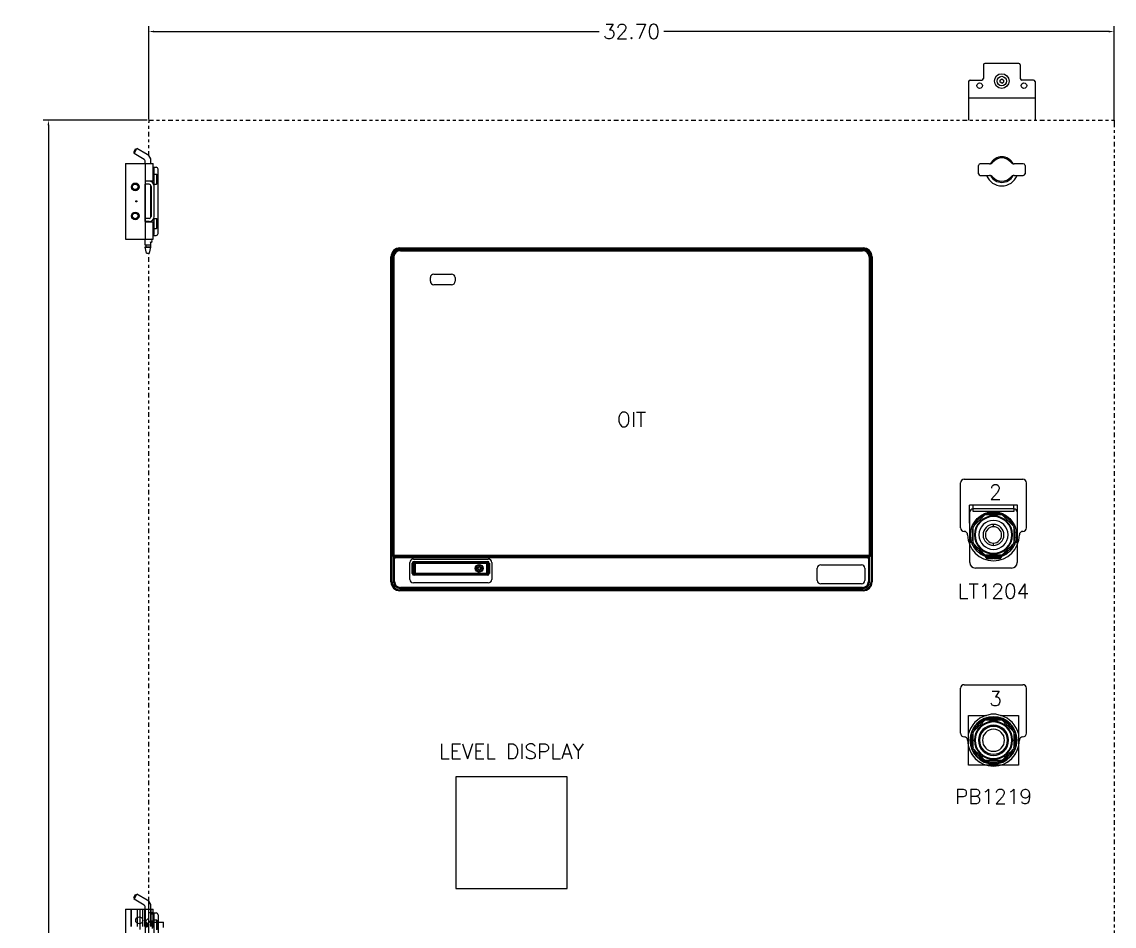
# Model space of a CAD drawing. Header units: inches. Extents: x -89 to 114, y 2 to 66.
# Drawn here: x 45.38 to 82.38, y 35.28 to 65.9 of the extents above; entities that cross this region are included whole.
import ezdxf
from ezdxf.enums import TextEntityAlignment as Align

# ---------------------------------------------------------------- set-up
doc = ezdxf.new("R2010")
doc.units = ezdxf.units.IN
doc.header["$LTSCALE"] = 0.25
doc.header["$MEASUREMENT"] = 0
doc.linetypes.add('HIDDEN2', pattern=[0.1875, 0.125, -0.0625])
doc.linetypes.add('PHANTOM2', pattern=[1.25, 0.625, -0.125, 0.125, -0.125, 0.125, -0.125])
for name, color, linetype in [('PNPG', 72, 'Continuous'), ('PSYMS', 7, 'Continuous'), ('PTAG', 150, 'Continuous')]:
    doc.layers.add(name, color=color, linetype=linetype)
doc.styles.get("Standard").update_dxf_attribs({"font": 'romans.shx'})
doc.styles.add('WD', font='romans.shx')
doc.dimstyles.get("Standard").update_dxf_attribs({"dimtxt": 0.18, "dimasz": 0.18, "dimexe": 0.18, "dimexo": 0.0625, "dimgap": 0.09, "dimtad": 0, "dimtih": 1, "dimtoh": 1, "dimdec": 4, "dimzin": 0, "dimdsep": 46, "dimtxsty": 'Standard', "dimcen": 0.09, "dimadec": 0, "dimazin": 0, "dimtfac": 1, "dimtdec": 4, "dimtofl": 0, "dimtmove": 0, "dimatfit": 3, "dimfxl": 1, "dimtolj": 1, "dimtzin": 0, "dimarcsym": 0})

# ---------------------------------------------------------------- blocks, each defined once
blk = doc.blocks.new('SCE-DF60EL36LP')
for p, q in [((29.067, 61.002), (29.067, 60.54)), ((30.267, 61.052), (29.117, 61.052)), ((30.317, 61.002), (30.317, 60.54)), ((28.567, 60.44), (28.567, 59.133)), ((28.617, 60.49), (29.017, 60.49)), ((29.632, 60.493), (29.692, 60.529)), ((29.632, 60.423), (29.632, 60.493)), ((29.692, 60.387), (29.632, 60.423)), ((29.692, 60.529), (29.752, 60.493)), ((29.692, 60.387), (29.752, 60.423)), ((29.752, 60.493), (29.752, 60.423)), ((30.767, 60.49), (30.367, 60.49)), ((30.817, 60.44), (30.817, 59.133)), ((30.817, 59.882), (28.567, 59.882)), ((33.498, 59.133), (33.498, 59.055)), ((0.282, 58.055), (0.341, 58.157)), ((0.296, 58.001), (0.394, 58.171)), ((0.341, 58.157), (0.394, 58.171)), ((0.739, 57.972), (0.394, 58.171)), ((0.282, 58.055), (0.296, 58.001)), ((0.641, 57.802), (0.296, 58.001)), ((0.67, 57.663), (0.67, 57.752)), ((0.866, 57.663), (0.866, 57.752)), ((0, 57.663), (0, 55.104)), ((0, 57.663), (0.94, 57.663)), ((0.669, 57.663), (0.669, 55.104)), ((0.94, 57.072), (0.94, 57.663)), ((0.94, 57.54), (1.046, 57.54)), ((0.94, 57.508), (0.977, 57.508)), ((0.977, 55.876), (0.977, 57.508)), ((1.108, 55.29), (1.108, 57.477)), ((28.905, 57.32), (28.905, 57.596)), ((29.27, 57.655), (28.964, 57.655)), ((30.421, 57.655), (30.115, 57.655)), ((30.48, 57.596), (30.48, 57.32)), ((0.94, 57.072), (0.669, 57.072)), ((0.803, 57.065), (0.669, 57.065)), ((0.67, 57.065), (0.67, 57.072)), ((0.866, 57.053), (0.866, 57.072)), ((0.873, 57.05), (0.873, 57.072)), ((0.977, 57.303), (1.057, 57.303)), ((1.057, 57.303), (1.057, 56.963)), ((1.067, 57.293), (1.057, 57.303)), ((1.057, 57.228), (1.067, 57.238)), ((1.057, 57.038), (1.067, 57.028)), ((1.067, 57.293), (1.067, 56.973)), ((1.067, 57.227), (1.108, 57.227)), ((1.067, 57.039), (1.108, 57.039)), ((28.964, 57.261), (29.27, 57.261)), ((30.115, 57.261), (30.421, 57.261)), ((0.803, 56.961), (0.669, 56.961)), ((0.67, 55.806), (0.67, 56.961)), ((0.866, 55.844), (0.866, 56.922)), ((0.873, 56.891), (0.873, 55.876)), ((0.977, 56.963), (1.057, 56.963)), ((1.067, 56.973), (1.057, 56.963)), ((0.803, 55.806), (0.669, 55.806)), ((0.803, 55.702), (0.669, 55.702)), ((0.669, 55.694), (0.94, 55.694)), ((0.67, 55.702), (0.67, 55.806)), ((0.866, 55.694), (0.866, 55.714)), ((0.873, 55.694), (0.873, 55.717)), ((0.94, 55.104), (0.94, 55.694)), ((0.977, 55.258), (0.977, 55.813)), ((0.977, 55.803), (1.057, 55.803)), ((1.057, 55.803), (1.057, 55.463)), ((1.067, 55.793), (1.057, 55.803)), ((1.057, 55.728), (1.067, 55.738)), ((1.067, 55.793), (1.067, 55.473)), ((1.067, 55.727), (1.108, 55.727)), ((1.067, 55.539), (1.108, 55.539)), ((0.94, 55.258), (0.977, 55.258)), ((0.94, 55.227), (1.046, 55.227)), ((0.977, 55.463), (1.057, 55.463)), ((1.067, 55.473), (1.057, 55.463)), ((0, 55.104), (0.94, 55.104)), ((0.67, 54.904), (0.67, 55.104)), ((0.866, 54.904), (0.67, 54.904)), ((0.67, 54.828), (0.67, 54.849)), ((0.67, 54.849), (0.866, 54.849)), ((0.721, 54.634), (0.67, 54.828)), ((0.67, 54.828), (0.866, 54.828)), ((0.689, 54.904), (0.689, 54.849)), ((0.814, 54.634), (0.866, 54.828)), ((0.846, 54.904), (0.846, 54.849)), ((0.85, 55.01), (0.853, 55.004)), ((0.862, 54.988), (0.861, 54.989)), ((0.863, 54.986), (0.862, 54.988)), ((0.865, 54.984), (0.863, 54.986)), ((0.865, 54.984), (0.866, 54.983)), ((0.866, 54.983), (0.865, 54.984)), ((0.866, 54.982), (0.866, 54.983)), ((0.866, 54.983), (0.866, 54.982)), ((0.866, 54.904), (0.866, 54.982)), ((0.866, 54.828), (0.866, 54.849)), ((0.721, 54.634), (0.814, 54.634)), ((0.282, 32.805), (0.341, 32.907)), ((0.282, 32.805), (0.296, 32.751)), ((0.296, 32.751), (0.394, 32.921)), ((0.641, 32.552), (0.296, 32.751)), ((0.341, 32.907), (0.394, 32.921)), ((0.739, 32.722), (0.394, 32.921)), ((0.796, 29.384), (0.796, 32.677)), ((0, 32.413), (0, 29.854)), ((0, 32.413), (0.94, 32.413)), ((0.185, 32.413), (0.185, 31.822)), ((0.202, 32.413), (0.202, 31.822)), ((0.396, 32.413), (0.396, 31.822)), ((0.493, 32.413), (0.493, 31.726)), ((0.596, 31.822), (0.596, 32.413)), ((0.665, 32.403), (0.655, 32.413)), ((0.665, 31.822), (0.665, 32.403)), ((0.871, 32.403), (0.665, 32.403)), ((0.669, 32.413), (0.669, 29.854)), ((0.67, 32.413), (0.67, 32.502)), ((0.67, 31.822), (0.67, 32.413)), ((0.94, 32.29), (0.796, 32.29)), ((0.866, 32.413), (0.866, 32.502)), ((0.866, 31.822), (0.866, 32.413)), ((0.871, 32.403), (0.881, 32.413)), ((0.871, 31.822), (0.871, 32.403)), ((0.873, 32.258), (0.94, 32.258)), ((0.94, 31.822), (0.94, 32.413)), ((0.94, 32.29), (1.046, 32.29)), ((0.94, 32.258), (0.977, 32.258)), ((0.977, 30.626), (0.977, 32.258)), ((1.108, 32.227), (1.108, 30.04)), ((0.682, 31.918), (0.667, 31.918)), ((0.682, 31.848), (0.667, 31.848)), ((0.682, 31.952), (0.672, 31.952)), ((0.682, 31.899), (0.672, 31.899)), ((0.682, 31.868), (0.672, 31.868)), ((0.683, 31.983), (0.682, 31.982)), ((0.682, 31.983), (0.683, 31.983)), ((0.682, 31.982), (0.682, 31.899)), ((0.683, 31.899), (0.682, 31.899)), ((0.682, 31.899), (0.705, 31.897)), ((0.682, 31.868), (0.705, 31.87)), ((0.682, 31.868), (0.682, 31.785)), ((0.682, 31.868), (0.683, 31.868)), ((0.704, 31.87), (0.726, 31.872)), ((0.726, 31.872), (0.747, 31.875)), ((0.747, 31.875), (0.767, 31.877)), ((0.796, 32.07), (0.749, 32.07)), ((0.767, 31.877), (0.787, 31.88)), ((0.767, 31.877), (0.787, 31.88)), ((0.787, 31.903), (0.806, 31.883)), ((0.787, 31.886), (0.806, 31.883)), ((0.787, 31.886), (0.806, 31.883)), ((0.787, 31.864), (0.806, 31.883)), ((0.787, 31.88), (0.806, 31.883)), ((0.787, 31.88), (0.806, 31.883)), ((0.873, 31.992), (0.796, 31.992)), ((0.824, 31.977), (1.067, 31.977)), ((0.977, 32.008), (0.873, 32.008)), ((0.924, 31.759), (0.924, 32.008)), ((0.924, 32.008), (0.977, 32.008)), ((0.933, 31.978), (0.924, 31.988)), ((0.933, 31.978), (0.933, 31.788)), ((0.933, 31.978), (1.057, 31.978)), ((0.977, 32.053), (1.057, 32.053)), ((1.057, 32.053), (1.057, 31.713)), ((1.067, 32.043), (1.057, 32.053)), ((1.057, 31.978), (1.067, 31.988)), ((1.067, 32.043), (1.067, 31.723)), ((1.067, 31.977), (1.108, 31.977)), ((1.108, 31.977), (1.285, 31.977)), ((1.285, 31.977), (1.285, 31.789)), ((1.295, 31.967), (1.285, 31.977)), ((1.295, 31.799), (1.295, 31.967))]:
    blk.add_line(p, q)
at = {"linetype": 'PHANTOM2'}
for p, q in [((0.796, 59.133), (0.796, 59.055)), ((0.796, 59.133), (33.498, 59.133)), ((0.796, 57.927), (0.796, 59.055)), ((33.498, 59.055), (33.498, 3.211)), ((0.796, 32.677), (0.796, 54.634))]:
    blk.add_line(p, q, dxfattribs=at)
for points in [[(0.67, 57.074), (0.671, 57.069), (0.672, 57.065)], [(0.856, 54.998), (0.853, 55.004), (0.85, 55.01)], [(0.861, 54.989), (0.859, 54.993), (0.856, 54.998)], [(0.669, 31.939), (0.669, 31.935), (0.668, 31.93), (0.668, 31.926), (0.667, 31.922), (0.667, 31.918)], [(0.667, 31.918), (0.668, 31.915), (0.668, 31.912), (0.669, 31.909)], [(0.67, 31.861), (0.669, 31.858), (0.668, 31.855), (0.668, 31.852), (0.667, 31.848)], [(0.667, 31.848), (0.667, 31.844), (0.668, 31.84), (0.668, 31.836), (0.669, 31.832)], [(0.672, 31.952), (0.671, 31.947), (0.67, 31.943), (0.669, 31.939)], [(0.669, 31.909), (0.67, 31.905), (0.671, 31.902), (0.672, 31.899)], [(0.672, 31.868), (0.671, 31.865), (0.67, 31.861)], [(0.682, 31.952), (0.704, 31.942), (0.726, 31.932), (0.747, 31.921), (0.767, 31.909), (0.787, 31.897), (0.806, 31.883)], [(0.682, 31.918), (0.704, 31.913), (0.726, 31.908), (0.747, 31.903), (0.767, 31.897), (0.787, 31.89), (0.806, 31.883)], [(0.683, 31.899), (0.682, 31.894), (0.682, 31.889), (0.682, 31.883), (0.682, 31.878), (0.682, 31.873), (0.683, 31.868)], [(0.682, 31.815), (0.704, 31.824), (0.726, 31.835), (0.747, 31.846), (0.767, 31.857), (0.787, 31.87), (0.806, 31.883)], [(0.682, 31.848), (0.704, 31.853), (0.726, 31.858), (0.747, 31.864), (0.767, 31.87), (0.787, 31.877), (0.806, 31.883)], [(0.683, 31.983), (0.705, 31.969), (0.726, 31.954), (0.747, 31.938), (0.767, 31.921), (0.787, 31.903)], [(0.704, 31.897), (0.726, 31.894), (0.747, 31.892), (0.767, 31.889), (0.787, 31.886)], [(0.726, 31.894), (0.747, 31.892), (0.767, 31.889), (0.787, 31.886)], [(0.726, 31.813), (0.747, 31.829), (0.767, 31.846), (0.787, 31.864)]]:
    blk.add_lwpolyline(points)
for centre, radius in [((29.692, 60.458), 0.248), ((28.942, 60.302), 0.094), ((29.692, 60.458), 0.16), ((29.692, 60.458), 0.16), ((30.442, 60.302), 0.094), ((0.334, 56.875), 0.13), ((0.334, 56.875), 0.127), ((0.334, 56.875), 0.102), ((0.334, 56.875), 0.095), ((0.374, 56.383), 0.02), ((0.334, 55.891), 0.13), ((0.334, 55.891), 0.127), ((0.334, 55.891), 0.102), ((0.334, 55.891), 0.095), ((0.469, 32.033), 0.12)]:
    blk.add_circle(centre, radius)
for centre, radius, start, end in [((29.117, 61.002), 0.05, 90, 180), ((30.267, 61.002), 0.05, 0, 90), ((28.617, 60.44), 0.05, 90, 180), ((29.017, 60.54), 0.05, 270, 0), ((30.367, 60.54), 0.05, 180, 270), ((30.767, 60.44), 0.05, 0, 90), ((0.612, 57.752), 0.058, 0, 60), ((0.612, 57.752), 0.254, 0, 60), ((29.693, 57.458), 0.433, 27.8152, 152.1845), ((29.693, 57.458), 0.394, 40.0052, 139.9948), ((1.046, 57.477), 0.0625, 0, 90), ((28.964, 57.596), 0.0591, 90, 180), ((29.27, 57.812), 0.157, 270, 319.9948), ((30.115, 57.812), 0.157, 220.0052, 270), ((30.421, 57.596), 0.0591, 0, 90), ((0.803, 56.891), 0.174, 0, 90), ((28.964, 57.32), 0.0591, 180, 270), ((29.693, 57.458), 0.551, 200.9367, 339.0633), ((29.27, 57.103), 0.157, 40.0052, 90), ((29.693, 57.458), 0.433, 207.8152, 332.1845), ((29.693, 57.458), 0.394, 220.0052, 319.9948), ((30.115, 57.103), 0.157, 90, 139.9948), ((30.421, 57.32), 0.0591, 270, 360), ((0.803, 56.891), 0.07, 0, 90), ((0.803, 55.876), 0.174, 270, 0), ((0.803, 55.876), 0.07, 270, 0), ((1.046, 55.29), 0.0625, 270, 0), ((0.843, 55.044), 0.0625, 290.5233, 69.4767), ((0.612, 32.502), 0.254, 0, 60), ((0.612, 32.502), 0.058, 0, 60), ((1.046, 32.227), 0.0625, 0, 90), ((0.924, 31.883), 0.261, 157.9106, 164.8059), ((0.924, 31.883), 0.262, 136.4862, 157.6643), ((0.749, 32.05), 0.02, 90, 136.4862), ((0.824, 32.006), 0.0282, 180, 270)]:
    blk.add_arc(centre, radius, start, end)
blk = doc.blocks.new('RIA452')
blk.add_lwpolyline([(0, 0), (3.78, 0), (3.78, 3.78), (0, 3.78)], close=True)
blk = doc.blocks.new('HMIDT752')
at = {"color": 7, "linetype": 'Continuous'}
for p, q in [((0.3, 11.577), (0.3, 11.612)), ((0.3, 11.612), (15.997, 11.612)), ((15.997, 11.589), (0.3, 11.589)), ((0.3, 11.577), (15.997, 11.577)), ((0.3, 11.548), (0.3, 11.556)), ((15.997, 11.556), (0.3, 11.556)), ((0.3, 11.548), (15.997, 11.548)), ((0.318, 11.53), (0.318, 11.519)), ((0.318, 11.53), (15.979, 11.53)), ((0.318, 11.519), (15.979, 11.519)), ((15.979, 11.53), (15.979, 11.519)), ((15.997, 11.612), (15.997, 11.577)), ((15.997, 11.556), (15.997, 11.548)), ((0, 0.3), (0, 11.312)), ((0, 11.312), (0.035, 11.312)), ((0.023, 11.312), (0.023, 0.3)), ((0.035, 0.3), (0.035, 11.312)), ((0.056, 11.312), (0.056, 1.205)), ((0.056, 11.312), (0.064, 11.312)), ((0.064, 1.206), (0.064, 11.312)), ((0.082, 1.223), (0.082, 11.294)), ((0.082, 11.294), (0.093, 11.294)), ((0.093, 11.294), (0.093, 1.223)), ((16.215, 11.294), (16.204, 11.294)), ((16.204, 11.294), (16.204, 1.223)), ((16.215, 11.294), (16.215, 1.223)), ((16.233, 11.312), (16.241, 11.312)), ((16.233, 11.312), (16.233, 1.206)), ((16.241, 1.206), (16.241, 11.312)), ((16.262, 11.312), (16.297, 11.312)), ((16.262, 11.312), (16.262, 0.3)), ((16.274, 0.3), (16.274, 11.312)), ((16.297, 11.312), (16.297, 0.3)), ((1.334, 10.483), (1.334, 10.609)), ((1.452, 10.727), (2.054, 10.727)), ((2.054, 10.365), (1.452, 10.365)), ((2.172, 10.609), (2.172, 10.483)), ((0.064, 1.206), (0.056, 1.206)), ((0.093, 1.223), (0.082, 1.223)), ((0.082, 1.127), (0.093, 1.127)), ((0.082, 1.127), (0.082, 0.3)), ((0.093, 0.3), (0.093, 1.127)), ((0.108, 1.166), (16.194, 1.166)), ((16.176, 1.196), (0.121, 1.196)), ((0.121, 1.196), (0.121, 1.184)), ((16.176, 1.184), (0.121, 1.184)), ((0.121, 1.154), (0.121, 1.166)), ((0.121, 1.154), (16.176, 1.154)), ((0.162, 1.129), (16.135, 1.129)), ((16.176, 1.184), (16.176, 1.196)), ((16.176, 1.166), (16.176, 1.154)), ((16.204, 1.223), (16.215, 1.223)), ((16.204, 1.127), (16.215, 1.127)), ((16.204, 1.127), (16.204, 0.3)), ((16.215, 0.3), (16.215, 1.127)), ((16.241, 1.206), (16.233, 1.206)), ((0.123, 0.314), (0.123, 1.089)), ((0.639, 0.387), (0.639, 0.958)), ((0.721, 0.585), (0.721, 0.936)), ((0.755, 0.92), (0.747, 0.92)), ((0.747, 0.601), (0.747, 0.92)), ((0.755, 0.601), (0.755, 0.92)), ((0.757, 1.076), (3.296, 1.076)), ((0.78, 0.995), (3.272, 0.995)), ((0.803, 0.967), (0.783, 0.963)), ((0.786, 0.916), (0.786, 0.605)), ((0.803, 0.975), (3.227, 0.975)), ((0.803, 0.967), (0.803, 0.975)), ((0.803, 0.967), (3.227, 0.967)), ((0.825, 0.956), (3.235, 0.956)), ((0.825, 0.566), (0.825, 0.956)), ((3.235, 0.92), (0.825, 0.92)), ((2.871, 0.78), (2.967, 0.78)), ((2.967, 0.741), (2.871, 0.741)), ((2.928, 0.78), (2.928, 0.741)), ((2.967, 0.82), (3.007, 0.82)), ((2.967, 0.78), (2.967, 0.82)), ((2.967, 0.702), (2.967, 0.741)), ((3.007, 0.82), (3.007, 0.78)), ((3.007, 0.78), (3.104, 0.78)), ((3.104, 0.741), (3.007, 0.741)), ((3.007, 0.741), (3.007, 0.702)), ((3.046, 0.741), (3.046, 0.78)), ((3.227, 0.975), (3.227, 0.967)), ((3.227, 0.967), (3.261, 0.962)), ((3.235, 0.956), (3.235, 0.92)), ((3.239, 0.916), (3.239, 0.605)), ((3.253, 0.916), (3.244, 0.916)), ((3.305, 0.92), (3.261, 0.92)), ((3.272, 0.605), (3.272, 0.916)), ((3.3, 0.92), (3.3, 0.601)), ((3.305, 0.92), (3.305, 0.601)), ((3.332, 0.936), (3.332, 0.585)), ((3.414, 0.958), (3.414, 0.387)), ((14.442, 0.353), (14.442, 0.763)), ((14.56, 0.881), (15.938, 0.881)), ((16.056, 0.763), (16.056, 0.353)), ((16.174, 1.089), (16.174, 0.314)), ((0.755, 0.601), (0.747, 0.601)), ((3.272, 0.526), (0.78, 0.526)), ((0.803, 0.554), (3.227, 0.554)), ((0.803, 0.546), (0.803, 0.554)), ((3.227, 0.546), (0.803, 0.546)), ((0.825, 0.601), (3.235, 0.601)), ((3.235, 0.566), (0.825, 0.566)), ((3.007, 0.702), (2.967, 0.702)), ((3.227, 0.554), (3.227, 0.546)), ((3.235, 0.601), (3.235, 0.566)), ((3.305, 0.601), (3.26, 0.601)), ((0.035, 0.3), (0, 0.3)), ((0.093, 0.3), (0.082, 0.3)), ((15.997, 0.093), (0.3, 0.093)), ((0.3, 0.082), (0.3, 0.093)), ((0.3, 0.082), (15.997, 0.082)), ((15.997, 0.035), (0.3, 0.035)), ((0.3, 0), (0.3, 0.035)), ((0.3, 0.023), (15.997, 0.023)), ((15.997, 0), (0.3, 0)), ((15.977, 0.117), (0.32, 0.117)), ((3.296, 0.269), (0.757, 0.269)), ((15.938, 0.235), (14.56, 0.235)), ((15.997, 0.093), (15.997, 0.082)), ((15.997, 0.035), (15.997, 0)), ((16.215, 0.3), (16.204, 0.3)), ((16.297, 0.3), (16.262, 0.3))]:
    blk.add_line(p, q, dxfattribs=at)
for points in [[(3.256, 0.95), (3.257, 0.949), (3.259, 0.948), (3.26, 0.946)], [(3.26, 0.575), (3.259, 0.574), (3.257, 0.573), (3.256, 0.572)]]:
    blk.add_lwpolyline(points, dxfattribs=at)
blk.add_circle((2.987, 0.761), 0.13, dxfattribs=at)
for centre, radius, start, end in [((0.3, 11.312), 0.3, 90, 180), ((0.3, 11.312), 0.277, 90, 180), ((0.3, 11.312), 0.265, 90, 180), ((0.3, 11.312), 0.244, 90, 180), ((0.3, 11.312), 0.236, 90, 180), ((0.318, 11.294), 0.236, 90, 180), ((0.318, 11.294), 0.224, 90, 180), ((15.979, 11.294), 0.236, 0, 90), ((15.979, 11.294), 0.224, 0, 90), ((15.997, 11.312), 0.3, 0, 90), ((15.997, 11.312), 0.277, 0, 90), ((15.997, 11.312), 0.265, 0, 90), ((15.997, 11.312), 0.244, 0, 90), ((15.997, 11.312), 0.236, 0, 90), ((1.452, 10.609), 0.118, 90, 180), ((1.452, 10.483), 0.118, 180, 270), ((2.054, 10.609), 0.118, 0, 90), ((2.054, 10.483), 0.118, 270, 0), ((0.103, 1.206), 0.0394, 180, 279.4948), ((0.121, 1.223), 0.0394, 180, 270), ((0.121, 1.127), 0.0394, 90, 180), ((0.121, 1.223), 0.0276, 180, 270), ((0.121, 1.127), 0.0276, 90, 180), ((0.162, 1.089), 0.0394, 90, 180), ((16.135, 1.089), 0.0394, 0, 90), ((16.176, 1.223), 0.0394, 270, 0), ((16.176, 1.223), 0.0276, 270, 0), ((16.176, 1.127), 0.0394, 0, 90), ((16.176, 1.127), 0.0276, 0, 90), ((16.194, 1.206), 0.0394, 270, 0), ((16.194, 1.206), 0.0472, 276.6989, 360), ((0.757, 0.958), 0.118, 90, 180), ((0.78, 0.936), 0.0591, 90, 180), ((2.987, 0.761), 0.118, 189.5941, 183.1981), ((2.987, 0.761), 0.0984, 11.537, 168.439), ((2.987, 0.761), 0.0984, 191.537, 348.439), ((3.235, 0.916), 0.0394, 58.0013, 90), ((3.235, 0.916), 0.00394, 359.9678, 90), ((3.258, -2.499), 3.416, 89.7683, 90.0906), ((3.272, 0.936), 0.0591, 0, 90), ((3.296, 0.958), 0.118, 0, 90), ((14.56, 0.763), 0.118, 90, 180), ((15.938, 0.763), 0.118, 0, 90), ((0.757, 0.387), 0.118, 180, 270), ((0.78, 0.585), 0.0591, 180, 270), ((0.823, 0.974), 0.372, 268.047, 269.8976), ((0.979, 0.582), 0.156, 175.6286, 178.0306), ((3.235, 0.605), 0.00394, 270, 0.0322), ((3.235, 0.605), 0.0394, 270, 301.9987), ((3.272, 0.585), 0.0591, 270, 0), ((3.296, 0.387), 0.118, 270, 0), ((3.268, 0.601), 0.0312, 346.4346, 0.0263), ((0.3, 0.3), 0.3, 180, 270), ((0.3, 0.3), 0.277, 180, 270), ((0.3, 0.3), 0.265, 180, 270), ((0.3, 0.3), 0.219, 180, 270), ((0.3, 0.3), 0.207, 180, 270), ((0.32, 0.314), 0.197, 180, 270), ((14.56, 0.353), 0.118, 180, 270), ((15.938, 0.353), 0.118, 270, 0), ((15.977, 0.314), 0.197, 270, 0), ((15.997, 0.3), 0.3, 270, 0), ((15.997, 0.3), 0.277, 270, 0), ((15.997, 0.3), 0.265, 270, 0), ((15.997, 0.3), 0.219, 270, 0), ((15.997, 0.3), 0.207, 270, 0)]:
    blk.add_arc(centre, radius, start, end, dxfattribs=at)
for points in [[(0.062, 1.183), (0.058, 1.19), (0.056, 1.198), (0.056, 1.205)], [(0.098, 1.159), (0.083, 1.16), (0.068, 1.17), (0.062, 1.183)], [(0.747, 0.92), (0.748, 0.934), (0.754, 0.949), (0.764, 0.959)], [(0.77, 0.953), (0.761, 0.945), (0.755, 0.932), (0.755, 0.92)], [(0.762, 0.92), (0.762, 0.932), (0.767, 0.945), (0.776, 0.953)], [(0.764, 0.959), (0.771, 0.966), (0.78, 0.971), (0.79, 0.974)], [(0.776, 0.953), (0.781, 0.958), (0.787, 0.962), (0.793, 0.965)], [(0.8, 0.946), (0.791, 0.939), (0.786, 0.927), (0.786, 0.916)], [(0.822, 0.92), (0.813, 0.92), (0.804, 0.92), (0.795, 0.919)], [(0.825, 0.956), (0.816, 0.956), (0.807, 0.952), (0.8, 0.946)], [(3.27, 0.966), (3.257, 0.972), (3.242, 0.975), (3.227, 0.975)], [(3.26, 0.946), (3.267, 0.94), (3.273, 0.928), (3.268, 0.92)], [(3.261, 0.962), (3.27, 0.959), (3.278, 0.954), (3.285, 0.948)], [(3.305, 0.92), (3.305, 0.939), (3.288, 0.958), (3.27, 0.966)], [(3.285, 0.948), (3.293, 0.941), (3.3, 0.931), (3.3, 0.92)], [(0.773, 0.554), (0.763, 0.561), (0.75, 0.571), (0.75, 0.583)], [(0.755, 0.601), (0.755, 0.591), (0.757, 0.577), (0.766, 0.571)], [(0.776, 0.568), (0.767, 0.576), (0.762, 0.589), (0.762, 0.601)], [(0.809, 0.554), (0.797, 0.554), (0.784, 0.559), (0.776, 0.568)], [(0.803, 0.546), (0.793, 0.546), (0.781, 0.548), (0.776, 0.556)], [(0.778, 0.561), (0.785, 0.556), (0.794, 0.554), (0.803, 0.554)], [(0.786, 0.605), (0.786, 0.594), (0.791, 0.582), (0.8, 0.575)], [(3.227, 0.554), (3.235, 0.554), (3.243, 0.555), (3.251, 0.557)], [(3.262, 0.552), (3.251, 0.548), (3.239, 0.546), (3.227, 0.546)], [(3.251, 0.557), (3.271, 0.561), (3.294, 0.574), (3.299, 0.594)], [(3.272, 0.605), (3.272, 0.596), (3.27, 0.58), (3.261, 0.581)], [(3.305, 0.601), (3.305, 0.579), (3.283, 0.559), (3.262, 0.552)]]:
    blk.add_open_spline(points, degree=3, dxfattribs=at)
for points, knots in [([(0.783, 0.963), (0.781, 0.962), (0.776, 0.959), (0.772, 0.955), (0.77, 0.953)], [0, 0, 0, 0, 0.499153, 1, 1, 1, 1]), ([(0.795, 0.919), (0.793, 0.919), (0.791, 0.919), (0.786, 0.917), (0.786, 0.916)], [0, 0, 0, 0, 0.766518, 1, 1, 1, 1]), ([(0.79, 0.974), (0.792, 0.974), (0.796, 0.975), (0.8, 0.975), (0.803, 0.975)], [0, 0, 0, 0, 0.500787, 1, 1, 1, 1]), ([(0.825, 0.956), (0.824, 0.956), (0.824, 0.946), (0.823, 0.943), (0.822, 0.938)], [0, 0, 0, 0, 0.285322, 1, 1, 1, 1]), ([(0.822, 0.938), (0.822, 0.935), (0.822, 0.929), (0.822, 0.923), (0.822, 0.92)], [0, 0, 0, 0, 0.483735, 1, 1, 1, 1]), ([(0.75, 0.583), (0.75, 0.585), (0.751, 0.59), (0.754, 0.594), (0.755, 0.596)], [0, 0, 0, 0, 0.45883, 1, 1, 1, 1]), ([(0.766, 0.571), (0.767, 0.571), (0.771, 0.569), (0.775, 0.569), (0.777, 0.569)], [0, 0, 0, 0, 0.458581, 1, 1, 1, 1]), ([(0.786, 0.605), (0.786, 0.605), (0.791, 0.602), (0.793, 0.603), (0.795, 0.602)], [0, 0, 0, 0, 0.233514, 1, 1, 1, 1]), ([(0.795, 0.602), (0.797, 0.602), (0.802, 0.602), (0.807, 0.602), (0.81, 0.601)], [0, 0, 0, 0, 0.458056, 1, 1, 1, 1]), ([(0.8, 0.575), (0.802, 0.573), (0.806, 0.57), (0.811, 0.568), (0.814, 0.567)], [0, 0, 0, 0, 0.500775, 1, 1, 1, 1]), ([(0.814, 0.567), (0.816, 0.567), (0.819, 0.566), (0.823, 0.566), (0.825, 0.566)], [0, 0, 0, 0, 0.502238, 1, 1, 1, 1]), ([(0.825, 0.566), (0.823, 0.566), (0.823, 0.577), (0.822, 0.582), (0.822, 0.587)], [0, 0, 0, 0, 0.258461, 1, 1, 1, 1]), ([(3.239, 0.605), (3.246, 0.605), (3.255, 0.605), (3.263, 0.605), (3.264, 0.605)], [0, 0, 0, 0, 0.838116, 1, 1, 1, 1])]:
    blk.add_open_spline(points, degree=3, knots=knots, dxfattribs=at)
blk = doc.blocks.new('9001SKR1B')
at = {"color": 7, "linetype": 'Continuous', "lineweight": 25}
for p, q in [((-0.844, -0.844), (-0.844, 0.844)), ((-0.844, 0.844), (-0.232, 0.844)), ((-0.256, 0.837), (-0.063, 0.896)), ((-0.063, 0.896), (0.063, 0.896)), ((0.063, 0.896), (0.256, 0.837)), ((0.232, 0.844), (0.844, 0.844)), ((0.844, 0.844), (0.844, -0.844)), ((0.121, 0.725), (-0.121, 0.725)), ((0, 0.645), (0, 0.63)), ((-0.75, 0.219), (-0.75, -0.219)), ((-0.725, 0.121), (-0.725, -0.121)), ((-0.688, 0), (-0.645, 0)), ((0.645, 0), (0.688, 0)), ((0.725, -0.121), (0.725, 0.121)), ((0.75, -0.219), (0.75, 0.219)), ((-0.63, 0), (-0.62, 0)), ((0.62, 0), (0.63, 0)), ((0, -0.63), (0, -0.645)), ((0.844, -0.844), (-0.844, -0.844))]:
    blk.add_line(p, q, dxfattribs=at)
blk.add_circle((0, 0), 0.781)
for radius, start, end in [(0.875, 107.0346, 164.703), (0.799, 0, 180), (0.875, 15.297, 72.9654), (0.735, 114.2887, 155.7113), (0.645, 0, 270), (0.645, 90, 0), (0.63, 0, 180), (0.62, 0, 180), (0.512, 0, 180), (0.472, 0, 180), (0.374, 0, 180), (0.735, 99.4621, 110.7113), (0.735, 69.2887, 80.5379), (0.735, 24.2887, 65.7113), (0.799, 180, 0), (0.735, 159.2887, 170.5379), (0.472, 180, 0), (0.735, 9.4621, 20.7113), (0.875, 195.297, 254.703), (0.735, 189.4621, 200.7113), (0.735, 204.2887, 245.7113), (0.63, 180, 0), (0.62, 180, 0), (0.512, 180, 0), (0.374, 180, 0), (0.875, 285.297, 344.703), (0.735, 294.2887, 335.7113), (0.735, 339.2887, 350.5379), (0.735, 249.2887, 290.7113)]:
    blk.add_arc((0, 0), radius, start, end, dxfattribs=at)
for points, knots in [([(-0.688, 0.285), (-0.651, 0.321), (-0.617, 0.355), (-0.551, 0.422), (-0.518, 0.454), (-0.454, 0.518), (-0.422, 0.551), (-0.355, 0.617), (-0.321, 0.651), (-0.285, 0.688)], [0, 0, 0, 0, 0.25, 0.25, 0.5, 0.5, 0.75, 0.75, 1, 1, 1, 1]), ([(-0.285, 0.688), (-0.233, 0.688), (-0.185, 0.688), (-0.091, 0.688), (-0.046, 0.688), (0.046, 0.688), (0.091, 0.688), (0.185, 0.688), (0.233, 0.688), (0.285, 0.688)], [0, 0, 0, 0, 0.25, 0.25, 0.5, 0.5, 0.75, 0.75, 1, 1, 1, 1]), ([(0.285, 0.688), (0.321, 0.651), (0.355, 0.617), (0.422, 0.551), (0.454, 0.518), (0.518, 0.454), (0.551, 0.422), (0.617, 0.355), (0.651, 0.321), (0.688, 0.285)], [0, 0, 0, 0, 0.25, 0.25, 0.5, 0.5, 0.75, 0.75, 1, 1, 1, 1]), ([(-0.688, 0), (-0.688, 0.046), (-0.688, 0.091), (-0.688, 0.185), (-0.688, 0.233), (-0.688, 0.285)], [0, 0, 0, 0, 0.5, 0.5, 1, 1, 1, 1]), ([(0.688, 0.285), (0.688, 0.233), (0.688, 0.185), (0.688, 0.091), (0.688, 0.046), (0.688, 0)], [0, 0, 0, 0, 0.5, 0.5, 1, 1, 1, 1]), ([(-0.688, -0.285), (-0.688, -0.233), (-0.688, -0.185), (-0.688, -0.091), (-0.688, -0.046), (-0.688, 0)], [0, 0, 0, 0, 0.5, 0.5, 1, 1, 1, 1]), ([(-0.285, -0.688), (-0.321, -0.651), (-0.355, -0.617), (-0.422, -0.551), (-0.454, -0.518), (-0.518, -0.454), (-0.551, -0.422), (-0.617, -0.355), (-0.651, -0.321), (-0.688, -0.285)], [0, 0, 0, 0, 0.25, 0.25, 0.5, 0.5, 0.75, 0.75, 1, 1, 1, 1]), ([(0.688, -0.285), (0.651, -0.321), (0.617, -0.355), (0.551, -0.422), (0.518, -0.454), (0.454, -0.518), (0.422, -0.551), (0.355, -0.617), (0.321, -0.651), (0.285, -0.688)], [0, 0, 0, 0, 0.25, 0.25, 0.5, 0.5, 0.75, 0.75, 1, 1, 1, 1]), ([(0.688, 0), (0.688, -0.046), (0.688, -0.091), (0.688, -0.185), (0.688, -0.233), (0.688, -0.285)], [0, 0, 0, 0, 0.5, 0.5, 1, 1, 1, 1]), ([(0.285, -0.688), (0.233, -0.688), (0.185, -0.688), (0.091, -0.688), (0.046, -0.688), (-0.046, -0.688), (-0.091, -0.688), (-0.185, -0.688), (-0.233, -0.688), (-0.285, -0.688)], [0, 0, 0, 0, 0.25, 0.25, 0.5, 0.5, 0.75, 0.75, 1, 1, 1, 1])]:
    blk.add_open_spline(points, degree=3, knots=knots, dxfattribs=at)
blk = doc.blocks.new('9001KT38LGG31')
at = {"color": 7, "linetype": 'Continuous', "lineweight": 25}
for p, q in [((1.62, 2.129), (0, 2.129)), ((0, 1.68), (0, 2.129)), ((0.01, 0.185), (0.01, 1.904)), ((0.11, 2.004), (0.11, 1.932)), ((1.51, 2.004), (0.11, 2.004)), ((0.11, 1.932), (1.51, 1.932)), ((1.029, 1.874), (0.591, 1.874)), ((1.51, 1.932), (1.51, 2.004)), ((1.61, 1.904), (1.61, 0.185)), ((1.62, 1.68), (1.62, 2.129)), ((0.01, 1.68), (0, 1.68)), ((0.001, 1.516), (0.001, 1.68)), ((0.001, 1.516), (0.01, 1.516)), ((0.931, 1.849), (0.689, 1.849)), ((0.81, 1.769), (0.81, 1.812)), ((0.81, 1.744), (0.81, 1.754)), ((1.62, 1.68), (1.61, 1.68)), ((1.61, 1.516), (1.619, 1.516)), ((1.619, 1.516), (1.619, 1.68)), ((0.085, 1.245), (0.085, 1.003)), ((0.165, 1.124), (0.18, 1.124)), ((0.81, 1.4), (0.81, 1.478)), ((1.44, 1.124), (1.455, 1.124)), ((0.015, 1.085), (0.015, 0.906)), ((0.044, 0.926), (0.054, 0.926)), ((0.073, 0.864), (0.044, 0.864)), ((0.81, 0.77), (0.81, 0.848)), ((1.576, 0.864), (1.547, 0.864)), ((1.566, 0.926), (1.576, 0.926)), ((1.605, 0.906), (1.605, 1.085)), ((0.55, 0.358), (0.55, 0.387)), ((0.591, 0.374), (1.029, 0.374)), ((0.689, 0.399), (0.931, 0.399)), ((0.81, 0.494), (0.81, 0.504)), ((0.81, 0.437), (0.81, 0.479)), ((1.07, 0.387), (1.07, 0.358)), ((1.425, 0), (0.195, 0)), ((0.592, 0.329), (0.783, 0.329)), ((0.612, 0.368), (0.612, 0.358)), ((0.837, 0.329), (1.028, 0.329)), ((1.008, 0.358), (1.008, 0.368))]:
    blk.add_line(p, q, dxfattribs=at)
at = {"color": 8, "linetype": 'Continuous', "lineweight": 25}
for p, q in [((0.12, 2.004), (0.12, 2.129)), ((1.5, 2.004), (1.5, 2.129))]:
    blk.add_line(p, q, dxfattribs=at)
blk.add_circle((0.81, 1.124), 0.781)
at = {"color": 7, "linetype": 'Continuous', "lineweight": 25}
for centre, radius, start, end in [((0.11, 1.904), 0.1, 90, 180), ((0.81, 1.733), 0.188, 63.0553, 116.9447), ((1.51, 1.904), 0.1, 0, 90), ((0.81, 1.124), 0.735, 114.2887, 155.7113), ((0.81, 1.124), 0.645, 90, 270), ((0.81, 1.124), 0.63, 90, 270), ((0.81, 1.124), 0.62, 90, 270), ((0.81, 1.124), 0.492, 90, 270), ((0.81, 1.124), 0.735, 99.4621, 110.7113), ((0.81, 1.124), 0.645, 270, 90), ((0.81, 1.124), 0.63, 270, 90), ((0.81, 1.124), 0.62, 270, 90), ((0.81, 1.124), 0.492, 270, 90), ((0.81, 1.124), 0.735, 69.2887, 80.5379), ((0.81, 1.124), 0.735, 24.2887, 65.7113), ((0.201, 1.124), 0.19, 151.4973, 208.5027), ((0.81, 1.124), 0.735, 159.2887, 170.5379), ((0.81, 1.124), 0.354, 90, 270), ((0.81, 1.124), 0.276, 90, 270), ((0.81, 1.124), 0.354, 270, 90), ((0.81, 1.124), 0.276, 270, 90), ((0.81, 1.124), 0.735, 339.2887, 20.7113), ((1.419, 1.124), 0.19, 331.4973, 28.5027), ((0.044, 0.895), 0.031, 90.0046, 269.9954), ((0.81, 1.124), 0.735, 189.4621, 200.7113), ((0.81, 1.124), 0.735, 204.2887, 245.7113), ((0.81, 1.124), 0.735, 294.2887, 335.7113), ((1.576, 0.895), 0.031, 270.0046, 89.9954), ((0.81, 1.124), 0.735, 249.2887, 260.5379), ((0.81, 1.124), 0.735, 279.4621, 290.7113), ((0.195, 0.185), 0.185, 180, 270), ((0.581, 0.358), 0.031, 180.0046, 359.9954), ((0.81, 0.515), 0.188, 243.0553, 296.9447), ((1.039, 0.358), 0.031, 180.0046, 359.9954), ((1.425, 0.185), 0.185, 270, 0)]:
    blk.add_arc(centre, radius, start, end, dxfattribs=at)
for points, knots in [([(0.123, 1.409), (0.159, 1.445), (0.193, 1.479), (0.259, 1.546), (0.292, 1.578), (0.356, 1.642), (0.388, 1.675), (0.455, 1.741), (0.489, 1.775), (0.525, 1.812)], [0, 0, 0, 0, 0.25, 0.25, 0.5, 0.5, 0.75, 0.75, 1, 1, 1, 1]), ([(0.525, 1.812), (0.577, 1.812), (0.625, 1.812), (0.719, 1.812), (0.764, 1.812), (0.81, 1.812)], [0, 0, 0, 0, 0.5, 0.5, 1, 1, 1, 1]), ([(0.81, 1.812), (0.856, 1.812), (0.901, 1.812), (0.995, 1.812), (1.043, 1.812), (1.095, 1.812)], [0, 0, 0, 0, 0.5, 0.5, 1, 1, 1, 1]), ([(1.095, 1.812), (1.131, 1.775), (1.165, 1.741), (1.232, 1.675), (1.264, 1.642), (1.328, 1.578), (1.361, 1.546), (1.427, 1.479), (1.461, 1.445), (1.498, 1.409)], [0, 0, 0, 0, 0.25, 0.25, 0.5, 0.5, 0.75, 0.75, 1, 1, 1, 1]), ([(0.123, 0.839), (0.123, 0.891), (0.123, 0.939), (0.123, 1.033), (0.123, 1.078), (0.123, 1.17), (0.123, 1.215), (0.123, 1.309), (0.123, 1.357), (0.123, 1.409)], [0, 0, 0, 0, 0.25, 0.25, 0.5, 0.5, 0.75, 0.75, 1, 1, 1, 1]), ([(1.498, 1.409), (1.498, 1.357), (1.498, 1.309), (1.498, 1.215), (1.498, 1.17), (1.498, 1.078), (1.498, 1.033), (1.498, 0.939), (1.498, 0.891), (1.498, 0.839)], [0, 0, 0, 0, 0.25, 0.25, 0.5, 0.5, 0.75, 0.75, 1, 1, 1, 1]), ([(0.525, 0.437), (0.489, 0.473), (0.455, 0.507), (0.388, 0.573), (0.356, 0.606), (0.292, 0.67), (0.259, 0.702), (0.193, 0.769), (0.159, 0.803), (0.123, 0.839)], [0, 0, 0, 0, 0.25, 0.25, 0.5, 0.5, 0.75, 0.75, 1, 1, 1, 1]), ([(1.498, 0.839), (1.461, 0.803), (1.427, 0.769), (1.361, 0.702), (1.328, 0.67), (1.264, 0.606), (1.232, 0.573), (1.165, 0.507), (1.131, 0.473), (1.095, 0.437)], [0, 0, 0, 0, 0.25, 0.25, 0.5, 0.5, 0.75, 0.75, 1, 1, 1, 1]), ([(0.81, 0.437), (0.764, 0.437), (0.719, 0.437), (0.625, 0.437), (0.577, 0.437), (0.525, 0.437)], [0, 0, 0, 0, 0.5, 0.5, 1, 1, 1, 1]), ([(1.095, 0.437), (1.043, 0.437), (0.995, 0.437), (0.901, 0.437), (0.856, 0.437), (0.81, 0.437)], [0, 0, 0, 0, 0.5, 0.5, 1, 1, 1, 1])]:
    blk.add_open_spline(points, degree=3, knots=knots, dxfattribs=at)
blk = doc.blocks.new('_NPXXD3_RING_NAMETAG')
at = {"layer": 'PNPG'}
for p, q in [((-0.996, 1.883), (0.996, 1.883)), ((-1.115, 0.239), (-1.115, 1.763)), ((1.115, 0.239), (1.115, 1.763))]:
    blk.add_line(p, q, dxfattribs=at)
for centre, radius, start, end in [((-0.996, 1.763), 0.119, 90, 180), ((0.996, 1.763), 0.119, 0, 90), ((-0.996, 0.239), 0.119, 180, 270), ((-0.996, 0), 0.119, 0, 90), ((0, 0), 0.876, 180, 0), ((0.996, 0), 0.119, 90, 180), ((0.996, 0.239), 0.119, 270, 0)]:
    blk.add_arc(centre, radius, start, end, dxfattribs=at)
blk = doc.blocks.new('*D51')
at = {"layer": 'Defpoints', "color": 0, "transparency": 16777216}
for p in [(82.383, 65.573), (49.68, 62.533), (82.383, 62.494)]:
    blk.add_point(p, dxfattribs=at)
at = {"layer": 'PSYMS', "color": 0, "lineweight": -2, "transparency": 16777216}
for p, q in [((49.68, 62.596), (49.68, 65.753)), ((49.86, 65.573), (64.942, 65.573)), ((82.203, 65.573), (67.122, 65.573)), ((82.383, 62.557), (82.383, 65.753))]:
    blk.add_line(p, q, dxfattribs=at)
at = {"layer": 'PSYMS', "color": 0, "transparency": 16777216}
for points in [[(49.86, 65.603), (49.86, 65.543), (49.68, 65.573)], [(82.203, 65.603), (82.203, 65.543), (82.383, 65.573)]]:
    blk.add_solid(points, dxfattribs=at)
at = {"layer": 'PSYMS', "color": 0, "transparency": 16777216, "insert": (66.032, 65.573), "char_height": 0.5, "attachment_point": 5}
blk.add_mtext('\\A1;32.70', dxfattribs=at)
blk = doc.blocks.new('*D52')
at = {"layer": 'Defpoints', "color": 0, "transparency": 16777216}
for p in [(49.68, 62.572), (46.278, 6.572), (49.68, 6.572)]:
    blk.add_point(p, dxfattribs=at)
at = {"layer": 'PSYMS', "color": 0, "lineweight": -2, "transparency": 16777216}
for p, q in [((49.618, 62.572), (46.098, 62.572)), ((46.278, 62.392), (46.278, 34.912)), ((46.278, 6.752), (46.278, 34.232)), ((49.618, 6.572), (46.098, 6.572))]:
    blk.add_line(p, q, dxfattribs=at)
at = {"layer": 'PSYMS', "color": 0, "transparency": 16777216}
for points in [[(46.248, 62.392), (46.308, 62.392), (46.278, 62.572)], [(46.248, 6.752), (46.308, 6.752), (46.278, 6.572)]]:
    blk.add_solid(points, dxfattribs=at)
at = {"layer": 'PSYMS', "color": 0, "transparency": 16777216, "insert": (46.278, 34.572), "char_height": 0.5, "attachment_point": 5}
blk.add_mtext('\\A1;56.00', dxfattribs=at)

msp = doc.modelspace()

# ---------------------------------------------------------------- block references
at = {"layer": 'PSYMS', "linetype": 'HIDDEN2'}
msp.add_blockref('SCE-DF60EL36LP', (48.885, 3.439), dxfattribs=at)
at = {"layer": 'PSYMS'}
ref = msp.add_blockref('HMIDT752', (57.884, 46.633), dxfattribs=at)
ref.add_attrib('P_TAG1', 'OIT', dxfattribs={"layer": 'PTAG', "height": 0.5, "style": 'WD', "flags": 8}).set_placement((66.032, 52.439), align=Align.MIDDLE_CENTER)
for p in [(78.296, 48.527), (78.296, 41.572)]:
    msp.add_blockref('_NPXXD3_RING_NAMETAG', p, dxfattribs=at)
ref = msp.add_blockref('9001KT38LGG31', (77.486, 47.403), dxfattribs=at)
ref.add_attrib('P_TAG1', 'LT1204', dxfattribs={"layer": 'PTAG', "height": 0.5, "style": 'WD', "flags": 8}).set_placement((78.296, 46.622), align=Align.MIDDLE_CENTER)
ref = msp.add_blockref('9001SKR1B', (78.296, 41.572), dxfattribs=at)
ref.add_attrib('P_TAG1', 'PB1219', dxfattribs={"layer": 'PTAG', "height": 0.5, "style": 'WD', "flags": 8}).set_placement((78.296, 39.668), align=Align.MIDDLE_CENTER)
ref = msp.add_blockref('RIA452', (60.075, 36.549), dxfattribs=at)
ref.add_attrib('P_TAG1', 'LEVEL DISPLAY', dxfattribs={"layer": 'PTAG', "height": 0.5, "style": 'WD', "flags": 8}).set_placement((61.965, 41.197), align=Align.MIDDLE_CENTER)

# ---------------------------------------------------------------- texts
at = {"layer": 'PSYMS', "char_height": 0.5, "attachment_point": 1}
for s, insert in [('2', (78.149, 50.229)), ('3', (78.149, 43.236))]:
    msp.add_mtext_dynamic_manual_height_columns(s, width=0.15034, gutter_width=0.5, heights=[0], dxfattribs=dict(at, insert=insert))

# ---------------------------------------------------------------- dimensions: what is measured, and where the dimension line sits
at = {"layer": 'PSYMS'}
dim = msp.add_linear_dim(base=(82.383, 65.573), p1=(49.68, 62.533), p2=(82.383, 62.494), dimstyle='Standard', override={"dimtxt": 0.5, "dimdec": 2}, dxfattribs=at)
dim.commit()
dim.dimension.update_dxf_attribs({"geometry": '*D51', "text_midpoint": (66.032, 65.573)})
dim = msp.add_linear_dim(base=(46.278, 6.572), p1=(49.68, 62.572), p2=(49.68, 6.572), angle=90, dimstyle='Standard', override={"dimtxt": 0.5, "dimdec": 2}, dxfattribs=at)
dim.commit()
dim.dimension.update_dxf_attribs({"geometry": '*D52', "text_midpoint": (46.278, 34.572)})

doc.saveas('drawing.dxf')
